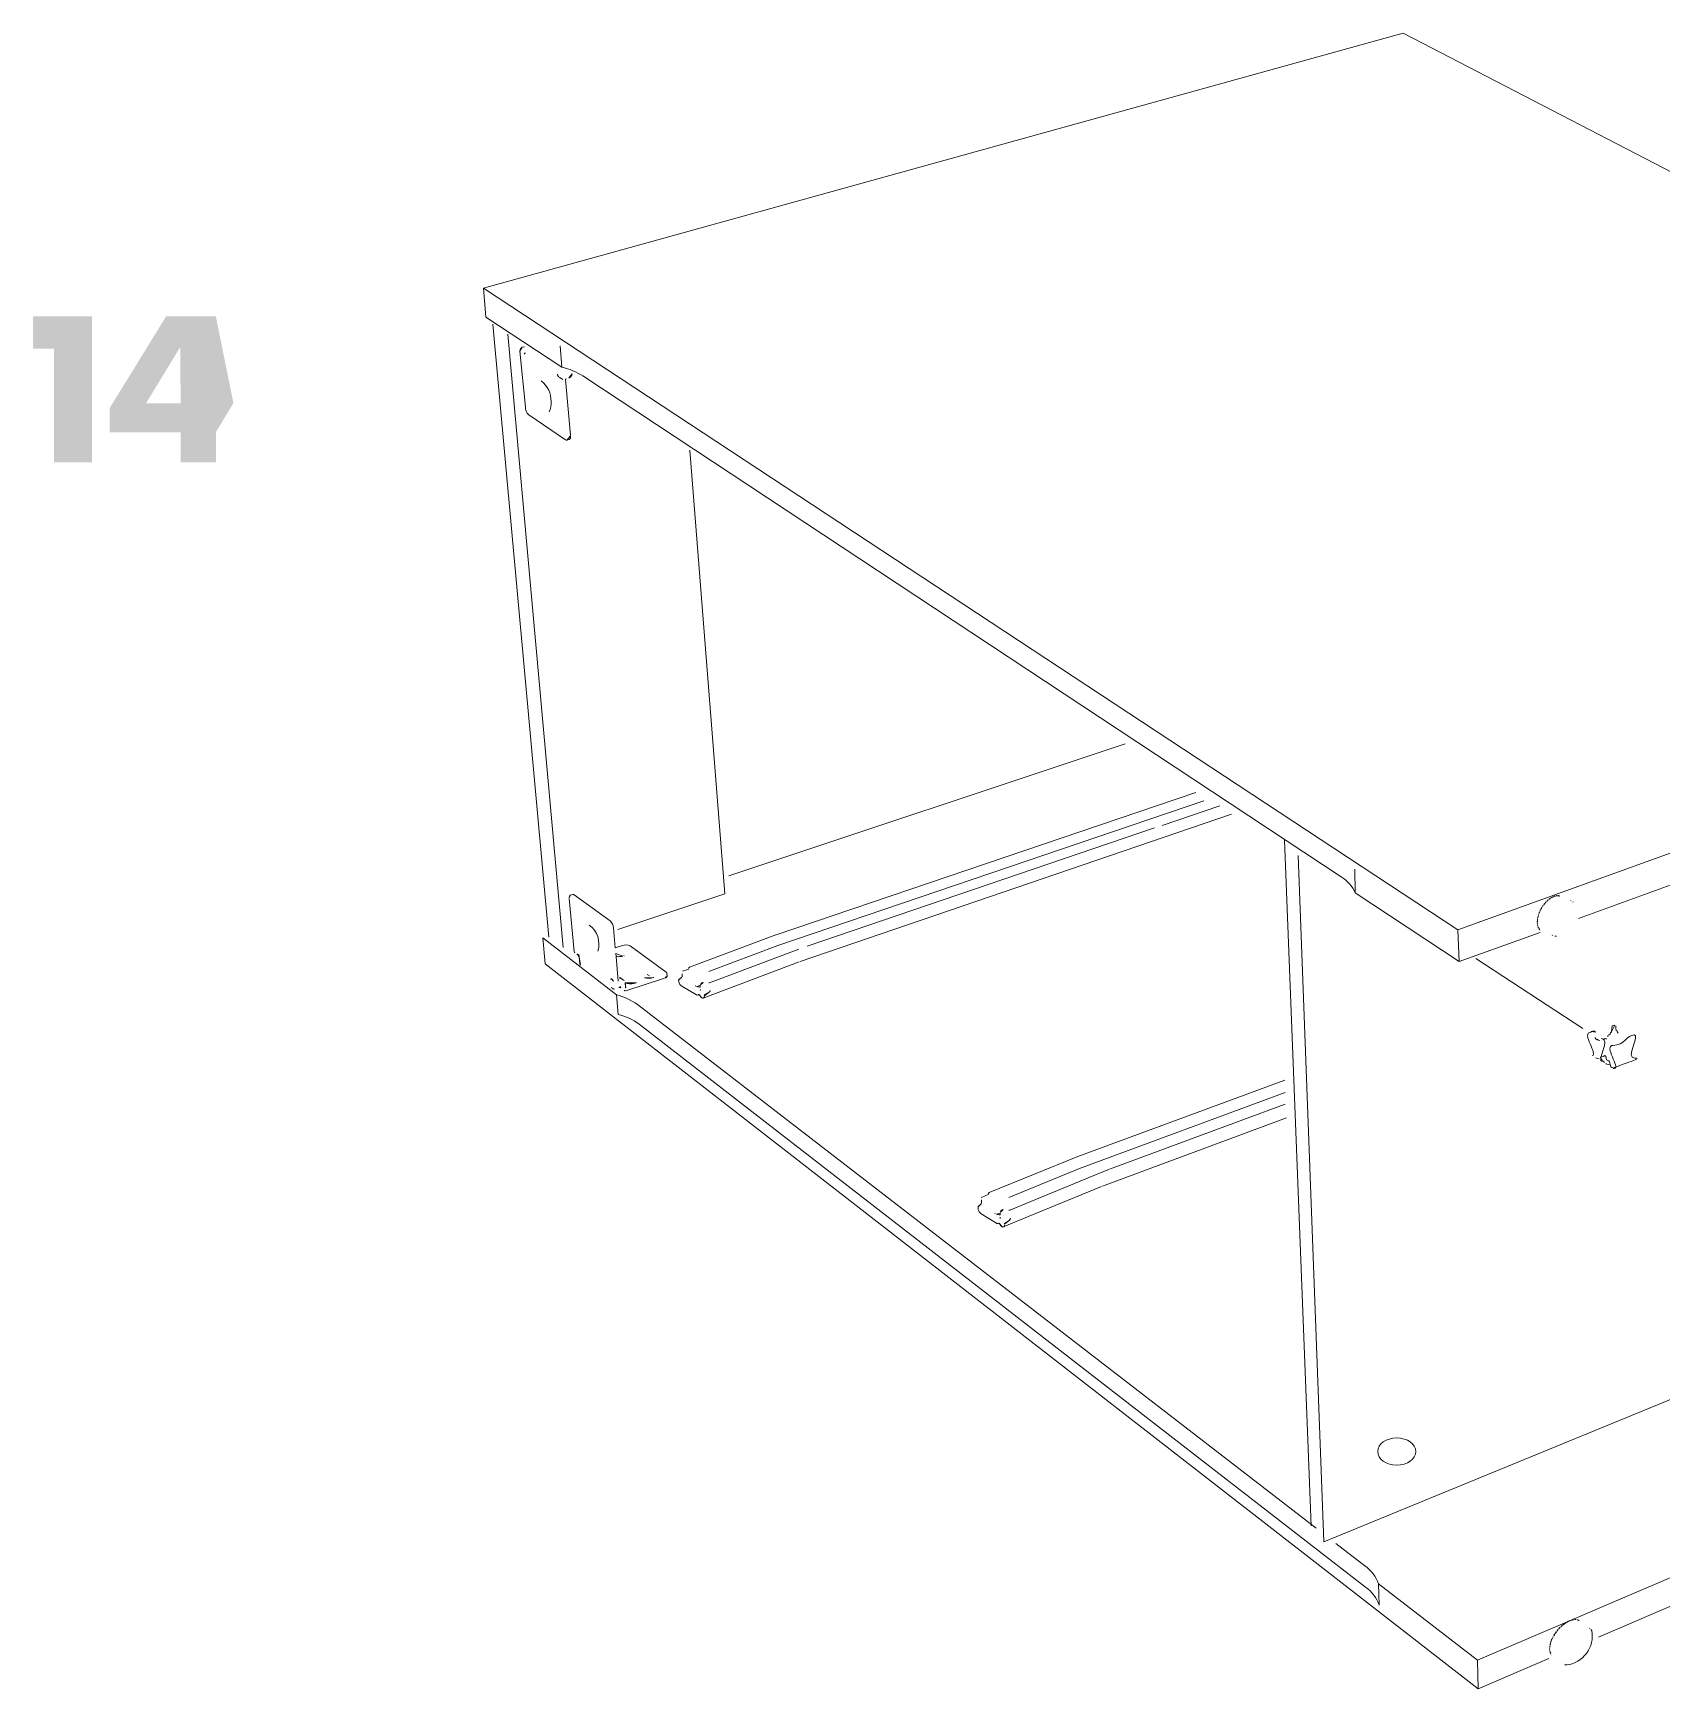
# Model space of a CAD drawing. Header units: metres. Extents: x -30.9 to 24.7, y -10.3 to 6.8.
# Drawn here: x -14.612 to -13.103, y -2.664 to -1.13 of the extents above; entities that cross this region are included whole.
import ezdxf

# ---------------------------------------------------------------- set-up
doc = ezdxf.new("R2010")
doc.units = ezdxf.units.M
doc.header["$MEASUREMENT"] = 0
doc.layers.add('PDF_Working_Num_Penna__7_Num_Penna__7', color=7, linetype='Continuous', lineweight=18)

msp = doc.modelspace()

# ---------------------------------------------------------------- hatches: boundary and pattern name
at = {"layer": 'PDF_Working_Num_Penna__7_Num_Penna__7', "linetype": 'Continuous', "lineweight": 18}
msp.add_hatch(color=7, dxfattribs=at).paths.add_polyline_path([(-14.5929, -1.4228), (-14.5929, -1.5282), (-14.5578, -1.5282), (-14.5578, -1.393), (-14.6123, -1.393), (-14.6123, -1.4228)])
h = msp.add_hatch(color=7, dxfattribs=at)
h.paths.add_polyline_path([(-14.4891, -1.393), (-14.5413, -1.4778), (-14.5413, -1.5002), (-14.4756, -1.5002), (-14.4756, -1.5282), (-14.443, -1.5282), (-14.443, -1.5002), (-14.4267, -1.4733), (-14.443, -1.393)])
h.paths.add_polyline_path([(-14.5076, -1.4733), (-14.476, -1.4214), (-14.4756, -1.4733)], flags=0)

# ---------------------------------------------------------------- linework, layer by layer
at = {"layer": 'PDF_Working_Num_Penna__7_Num_Penna__7', "color": 7, "linetype": 'Continuous', "lineweight": 18, "flags": 128}
for points in [[(-13.2914, -1.9906), (-13.3875, -1.9269, 0.15693), (-13.4007, -1.9121), (-14.1029, -1.4481, 0.078393), (-14.1225, -1.4399), (-14.193, -1.3937), (-14.1951, -1.3667), (-13.3432, -1.1305), (-12.3773, -1.6308), (-12.3782, -1.659)], [(-14.1613, -1.425), (-14.1562, -1.4769, 0.199935), (-14.1532, -1.4842), (-14.119, -1.5074)], [(-14.1343, -1.4813, 0.177239), (-14.1325, -1.4718, 0.245201), (-14.1415, -1.4527)], [(-14.1146, -1.9291), (-14.1123, -1.9283), (-14.1121, -1.9283), (-14.1118, -1.9283), (-14.1115, -1.9285), (-14.1111, -1.9287), (-14.0776, -1.9529, -0.193608), (-14.0746, -1.9594), (-14.073, -1.9778), (-14.0664, -1.9757, -0.206894), (-14.0593, -1.9761), (-14.0258, -2.0004), (-14.0254, -2.0008), (-14.0252, -2.0011), (-14.0251, -2.0015), (-14.0249, -2.0038)], [(-12.404, -2.2655), (-13.2743, -2.6377), (-13.3659, -2.5669), (-13.3653, -2.5867, 0.149092), (-13.3779, -2.5701), (-14.0509, -2.0486, 0.095615), (-14.0704, -2.0395), (-14.072, -2.0214, -0.096087), (-14.0524, -2.0305), (-13.4236, -2.5156)], [(-13.3659, -2.5669, 0.155147), (-13.3786, -2.5503), (-13.4055, -2.5296)], [(-13.1692, -2.6094), (-13.1688, -2.6099), (-13.1685, -2.6101), (-13.1683, -2.6105, -0.430067), (-13.1919, -2.6422), (-13.1927, -2.642), (-13.193, -2.642)]]:
    msp.add_lwpolyline(points, format="xyb", dxfattribs=at)
for points in [[(-13.2924, -1.9611), (-14.1951, -1.3667)], [(-14.1346, -1.968), (-14.1863, -1.4)], [(-14.1724, -1.4095), (-14.1212, -1.9777)], [(-14.124, -1.4203), (-14.1225, -1.4399)], [(-14.119, -1.4514), (-14.1144, -1.5029)], [(-13.9716, -1.9277), (-14.004, -1.5169)], [(-12.3773, -1.6308), (-13.2924, -1.9611), (-13.2914, -1.9906)], [(-13.1807, -1.9507), (-12.464, -1.69)], [(-13.6007, -1.7888), (-13.9678, -1.9112)], [(-13.9241, -1.9657), (-13.5352, -1.834)], [(-13.5277, -1.8416), (-13.9225, -1.9757), (-13.9863, -1.9997)], [(-13.9017, -1.9905), (-13.5021, -1.8539)], [(-13.5664, -1.8644), (-13.5131, -1.8462)], [(-13.8953, -1.9764), (-13.5734, -1.8668)], [(-13.4532, -1.8782), (-13.4285, -2.5133)], [(-13.4165, -2.5281), (-13.4405, -1.8923)], [(-13.388, -1.905), (-13.3875, -1.9269)], [(-14.1105, -1.9826), (-14.1107, -1.9823), (-14.1109, -1.9821), (-14.1111, -1.9817), (-14.1112, -1.9813), (-14.1156, -1.9321)], [(-14.0706, -1.9608), (-13.9716, -1.9277)], [(-14.1402, -1.9687), (-14.072, -2.0214)], [(-14.138, -1.9926), (-14.1402, -1.9687)], [(-13.9242, -1.9657), (-14.0043, -1.9958)], [(-13.2914, -1.9906), (-13.2163, -1.9636)], [(-13.2082, -2.6362), (-13.2736, -2.6643), (-14.138, -1.9926)], [(-14.0703, -2.0088), (-14.0723, -1.9859)], [(-13.9915, -2.0244), (-13.9026, -1.9907)], [(-13.9856, -2.0104), (-13.9029, -1.9791)], [(-13.1768, -2.0526), (-13.2757, -1.9876)], [(-14.0275, -2.0061), (-14.0633, -2.0176)], [(-13.9978, -2.0213), (-14.0114, -2.0134), (-14.0119, -2.0131), (-14.0124, -2.0127), (-14.0128, -2.0122), (-14.0132, -2.0117), (-14.0135, -2.0111), (-14.0138, -2.0104), (-14.014, -2.0098), (-14.0142, -2.0092), (-14.0142, -2.0086), (-14.0143, -2.0078)], [(-13.6446, -2.1711), (-13.4527, -2.1005)], [(-13.4524, -2.1119), (-13.6429, -2.1822), (-13.7083, -2.209)], [(-13.6151, -2.183), (-13.4524, -2.1228)], [(-13.6216, -2.1987), (-13.4512, -2.1354)], [(-13.6446, -2.1711), (-13.7267, -2.2046)], [(-13.7076, -2.2208), (-13.6228, -2.1859), (-13.6157, -2.1833)], [(-13.7136, -2.2364), (-13.6225, -2.1989)], [(-13.72, -2.2329), (-13.734, -2.2242), (-13.7345, -2.2239), (-13.735, -2.2234), (-13.7354, -2.2229), (-13.7358, -2.2223), (-13.7362, -2.2216), (-13.7364, -2.2209), (-13.7367, -2.2202), (-13.7368, -2.2195), (-13.7369, -2.2188), (-13.7369, -2.218)], [(-12.6773, -2.2245), (-13.4165, -2.5281)], [(-12.4881, -2.3264), (-13.1621, -2.6164)], [(-13.2736, -2.6643), (-13.2743, -2.6377)]]:
    msp.add_lwpolyline(points, dxfattribs=at)
for points in [[(-14.1591, -1.4215), (-14.1596, -1.4218), (-14.1601, -1.4221), (-14.1606, -1.4226), (-14.1609, -1.4231), (-14.1611, -1.4238), (-14.1613, -1.4244), (-14.1613, -1.425)], [(-14.1591, -1.4215), (-14.1571, -1.421)], [(-14.1573, -1.4276), (-14.1571, -1.4277), (-14.1569, -1.4277), (-14.1568, -1.4275), (-14.1567, -1.4272), (-14.1566, -1.4268)], [(-14.1265, -1.4464), (-14.1264, -1.4469), (-14.1263, -1.4474), (-14.1261, -1.4479), (-14.1259, -1.4483), (-14.1257, -1.4487), (-14.1255, -1.4489)], [(-14.1215, -1.4515), (-14.125, -1.4492)], [(-14.119, -1.4514), (-14.119, -1.4512), (-14.1189, -1.451), (-14.1188, -1.4508), (-14.1186, -1.4507)], [(-14.1159, -1.4499), (-14.1153, -1.4497), (-14.1147, -1.4493), (-14.1141, -1.4488), (-14.1137, -1.4482), (-14.1133, -1.4475), (-14.1131, -1.4468), (-14.113, -1.446)], [(-14.119, -1.5074), (-14.1186, -1.5076), (-14.1183, -1.5077)], [(-14.118, -1.5077), (-14.1156, -1.507), (-14.1153, -1.5068), (-14.115, -1.5066), (-14.1148, -1.5061), (-14.1146, -1.5057), (-14.1145, -1.5051), (-14.1144, -1.5044), (-14.1144, -1.5037)], [(-14.1146, -1.9291), (-14.1149, -1.9292), (-14.1151, -1.9295), (-14.1154, -1.9299), (-14.1155, -1.9303), (-14.1156, -1.9309), (-14.1156, -1.9315)], [(-13.2071, -1.9322), (-13.2073, -1.9322), (-13.2075, -1.9324), (-13.2077, -1.9325), (-13.2078, -1.9328), (-13.2083, -1.9332)], [(-13.2055, -1.9312), (-13.2059, -1.9313), (-13.206, -1.9314), (-13.2061, -1.9316), (-13.2067, -1.932)], [(-13.2039, -1.9304), (-13.2041, -1.9304), (-13.2043, -1.9305), (-13.2045, -1.9308), (-13.205, -1.931)], [(-13.2023, -1.9298), (-13.2027, -1.9299), (-13.2029, -1.9301), (-13.2033, -1.9303)], [(-13.2008, -1.9295), (-13.2012, -1.9296), (-13.2013, -1.9298), (-13.2017, -1.9298)], [(-13.1994, -1.9295), (-13.1997, -1.9296), (-13.2001, -1.9297)], [(-13.1994, -1.9295), (-13.1985, -1.9299), (-13.1983, -1.9298)], [(-13.2178, -1.9478), (-13.2179, -1.9476), (-13.2178, -1.9473), (-13.2177, -1.947)], [(-13.2167, -1.9447), (-13.2169, -1.9449), (-13.2171, -1.9452), (-13.2171, -1.9454), (-13.2171, -1.9456), (-13.2173, -1.9462)], [(-13.2158, -1.9426), (-13.216, -1.9428), (-13.2161, -1.943), (-13.2162, -1.9432), (-13.2162, -1.9435), (-13.2165, -1.9441)], [(-13.2146, -1.9405), (-13.2147, -1.9407), (-13.2149, -1.9408), (-13.2151, -1.9412), (-13.2151, -1.9414), (-13.2155, -1.942)], [(-13.2133, -1.9386), (-13.2135, -1.9386), (-13.2137, -1.9388), (-13.2138, -1.9391), (-13.2139, -1.9394), (-13.2142, -1.9399)], [(-13.2119, -1.9367), (-13.2121, -1.9368), (-13.2123, -1.937), (-13.2124, -1.9372), (-13.2124, -1.9375), (-13.2129, -1.938)], [(-13.2114, -1.9361), (-13.2116, -1.9364)], [(-13.2103, -1.935), (-13.2105, -1.935), (-13.2107, -1.9352), (-13.2109, -1.9355), (-13.211, -1.9357), (-13.2112, -1.9359)], [(-13.2087, -1.9335), (-13.2089, -1.9335), (-13.2091, -1.9337), (-13.2093, -1.9339), (-13.2094, -1.9342), (-13.2099, -1.9346)], [(-13.1877, -1.9343), (-13.1878, -1.9341)], [(-13.186, -1.9354), (-13.1857, -1.9355)], [(-13.2188, -1.9531), (-13.2189, -1.9533), (-13.2189, -1.9535), (-13.2189, -1.9538), (-13.2188, -1.9539), (-13.2188, -1.9545)], [(-13.2188, -1.9557), (-13.2189, -1.9556), (-13.2189, -1.9554), (-13.2189, -1.9552)], [(-13.2186, -1.9511), (-13.2187, -1.9513), (-13.2188, -1.9516), (-13.2188, -1.9518), (-13.2187, -1.952), (-13.2188, -1.9525)], [(-13.2188, -1.9557), (-13.2186, -1.9562)], [(-13.2185, -1.9574), (-13.2187, -1.957)], [(-13.2183, -1.9491), (-13.2184, -1.9493), (-13.2185, -1.9495), (-13.2184, -1.9497), (-13.2184, -1.9499), (-13.2185, -1.9505)], [(-13.2185, -1.9574), (-13.2183, -1.9578)], [(-13.2182, -1.949), (-13.218, -1.9484)], [(-13.218, -1.9589), (-13.2182, -1.9587), (-13.2182, -1.9585)], [(-13.218, -1.9589), (-13.2178, -1.959), (-13.2177, -1.9593)], [(-13.2174, -1.9601), (-13.2175, -1.96), (-13.2175, -1.9598)], [(-13.2174, -1.9601), (-13.217, -1.9603), (-13.2168, -1.9605)], [(-13.2166, -1.9612), (-13.2167, -1.9609)], [(-13.2155, -1.9619), (-13.2156, -1.9618)], [(-13.2049, -1.9662), (-13.2051, -1.9664)], [(-13.2024, -1.9671), (-13.2027, -1.9671)], [(-13.2013, -1.9671), (-13.202, -1.9671)], [(-13.2013, -1.9671), (-13.2011, -1.9671)], [(-14.1077, -1.9838), (-14.108, -1.9837), (-14.1082, -1.9837), (-14.1083, -1.984), (-14.1082, -1.9842), (-14.108, -1.9843), (-14.1079, -1.9845)], [(-14.1064, -1.9862), (-14.1064, -1.9859), (-14.1065, -1.9855), (-14.1066, -1.9852), (-14.1068, -1.9848), (-14.1072, -1.9848), (-14.1075, -1.9847)], [(-14.1068, -1.9848), (-14.107, -1.9845), (-14.1072, -1.9843), (-14.1073, -1.9841)], [(-14.1064, -1.9862), (-14.1057, -1.9931), (-14.1054, -1.9936), (-14.1051, -1.9939)], [(-14.0726, -1.983), (-14.0723, -1.9859), (-14.0713, -1.986), (-14.0703, -1.9861), (-14.0692, -1.986), (-14.0682, -1.9859), (-14.0671, -1.9858), (-14.0661, -1.9856)], [(-14.0652, -1.9853), (-14.0647, -1.9851)], [(-14.0765, -2.0067), (-14.0767, -2.0066), (-14.0769, -2.0066), (-14.0771, -2.0067), (-14.0772, -2.0069), (-14.0772, -2.0072)], [(-14.0765, -2.0067), (-14.0761, -2.007), (-14.0758, -2.0073), (-14.0757, -2.0074), (-14.0756, -2.0076), (-14.0754, -2.0079), (-14.0751, -2.0083), (-14.075, -2.0085), (-14.0748, -2.0087), (-14.0747, -2.0088)], [(-14.0649, -2.0081), (-14.0675, -2.0062), (-14.0679, -2.006), (-14.0683, -2.0058), (-14.0689, -2.0058), (-14.0694, -2.0058)], [(-14.0434, -2.0025), (-14.0414, -2.0037)], [(-14.0249, -2.0038), (-14.0249, -2.0041), (-14.0251, -2.0045), (-14.0253, -2.0049), (-14.0258, -2.0052), (-14.0263, -2.0055), (-14.0269, -2.0058)], [(-14.0114, -2.0051), (-14.0141, -2.0074), (-14.0143, -2.0076)], [(-14.0111, -2.0048), (-14.0111, -2.0044), (-14.0111, -2.0039), (-14.0111, -2.0034), (-14.0111, -2.0029), (-14.0111, -2.0024), (-14.0111, -2.0021), (-14.0111, -2.0018)], [(-14.0106, -1.9996), (-14.005, -1.9975)], [(-14.0043, -1.9958), (-14.0045, -1.996), (-14.0047, -1.9961), (-14.0049, -1.9964), (-14.0049, -1.9967), (-14.005, -1.9971)], [(-14.0765, -2.0145), (-14.0763, -2.0149), (-14.0761, -2.0153)], [(-14.0757, -2.0155), (-14.0754, -2.0158), (-14.0749, -2.0159), (-14.0744, -2.016), (-14.0739, -2.0159)], [(-14.0696, -2.0146), (-14.0691, -2.0145), (-14.0686, -2.0145), (-14.0681, -2.0145), (-14.0679, -2.0149)], [(-14.0681, -2.0145), (-14.0683, -2.014), (-14.0684, -2.0134)], [(-14.0649, -2.0172), (-14.0644, -2.0174), (-14.0639, -2.0176)], [(-14.0639, -2.0099), (-14.0635, -2.0146), (-14.0635, -2.0149), (-14.0633, -2.015)], [(-13.9985, -2.0134), (-13.9991, -2.0132)], [(-13.9978, -2.0213), (-13.9974, -2.0214), (-13.997, -2.0216), (-13.9967, -2.0216)], [(-13.9943, -2.0129), (-13.9942, -2.0143), (-13.9951, -2.0142), (-13.996, -2.0141), (-13.9969, -2.0139), (-13.9977, -2.0137)], [(-13.9963, -2.0215), (-13.9956, -2.0212), (-13.9958, -2.0212)], [(-13.9963, -2.0215), (-13.9962, -2.0214)], [(-13.9928, -2.0242), (-13.9932, -2.0239), (-13.9936, -2.0235), (-13.994, -2.0231), (-13.9943, -2.0226), (-13.9946, -2.0221), (-13.9948, -2.0218), (-13.9951, -2.0215), (-13.9953, -2.0213)], [(-13.9943, -2.0129), (-13.9942, -2.0125)], [(-13.9942, -2.0172), (-13.9941, -2.017), (-13.9941, -2.0167), (-13.9941, -2.0164)], [(-13.994, -2.0121), (-13.9935, -2.0111), (-13.9933, -2.0108), (-13.993, -2.0105), (-13.9926, -2.0102), (-13.9921, -2.0101), (-13.9916, -2.01)], [(-13.9928, -2.0242), (-13.9923, -2.0244), (-13.9919, -2.0245), (-13.9915, -2.0245)], [(-13.9912, -2.0244), (-13.9909, -2.0243), (-13.9906, -2.024), (-13.9904, -2.0237), (-13.9903, -2.0233), (-13.9902, -2.0228)], [(-13.9858, -2.0186), (-13.9902, -2.0222), (-13.9902, -2.0219), (-13.9903, -2.0217), (-13.9905, -2.0214)], [(-13.9856, -2.0103), (-13.9859, -2.0104), (-13.9862, -2.0104), (-13.9864, -2.0104)], [(-13.9858, -2.0186), (-13.9855, -2.0183), (-13.9853, -2.018), (-13.9851, -2.0177), (-13.985, -2.0173)], [(-13.1687, -2.0554), (-13.1666, -2.0548), (-13.1649, -2.0559)], [(-13.1502, -2.0558), (-13.1494, -2.0501), (-13.1471, -2.0495)], [(-13.1559, -2.062), (-13.157, -2.0622), (-13.158, -2.063)], [(-13.7332, -2.2088), (-13.7275, -2.2065)], [(-13.7267, -2.2046), (-13.727, -2.2048), (-13.7271, -2.205), (-13.7273, -2.2052), (-13.7274, -2.2056), (-13.7275, -2.206)], [(-13.734, -2.2149), (-13.7368, -2.2174), (-13.7369, -2.2178)], [(-13.7337, -2.2146), (-13.7338, -2.2148)], [(-13.7337, -2.2146), (-13.7337, -2.2141), (-13.7337, -2.2136), (-13.7337, -2.213), (-13.7337, -2.2124), (-13.7337, -2.212), (-13.7337, -2.2115), (-13.7337, -2.2112)], [(-13.7336, -2.2092), (-13.7334, -2.2089)], [(-13.7207, -2.2242), (-13.7214, -2.2239)], [(-13.7164, -2.2236), (-13.7163, -2.2252), (-13.7173, -2.2251), (-13.7182, -2.2249), (-13.7191, -2.2248), (-13.72, -2.2245)], [(-13.7164, -2.2236), (-13.7164, -2.2232)], [(-13.7162, -2.2227), (-13.7157, -2.2216), (-13.7154, -2.2212), (-13.7151, -2.2209), (-13.7147, -2.2206), (-13.7142, -2.2205), (-13.7137, -2.2204)], [(-13.7076, -2.2208), (-13.7079, -2.2208), (-13.7081, -2.2208), (-13.7084, -2.2208)], [(-13.72, -2.2329), (-13.7196, -2.2331), (-13.7193, -2.2333), (-13.7189, -2.2333)], [(-13.7185, -2.2332), (-13.7178, -2.2329), (-13.718, -2.2329)], [(-13.7185, -2.2332), (-13.7184, -2.2331)], [(-13.7149, -2.2361), (-13.7153, -2.2358), (-13.7157, -2.2354), (-13.7161, -2.235), (-13.7165, -2.2344), (-13.7168, -2.2338), (-13.717, -2.2335), (-13.7172, -2.2332), (-13.7175, -2.233)], [(-13.7163, -2.2285), (-13.7163, -2.2281), (-13.7163, -2.2278), (-13.7163, -2.2275)], [(-13.7149, -2.2361), (-13.7144, -2.2364), (-13.714, -2.2365), (-13.7136, -2.2365)], [(-13.7132, -2.2364), (-13.713, -2.2363), (-13.7127, -2.236), (-13.7125, -2.2356), (-13.7123, -2.2352), (-13.7123, -2.2347)], [(-13.7078, -2.23), (-13.7123, -2.234), (-13.7123, -2.2337), (-13.7124, -2.2334), (-13.7125, -2.2331)], [(-13.7078, -2.23), (-13.7075, -2.2296), (-13.7072, -2.2293), (-13.707, -2.2289), (-13.7069, -2.2286)], [(-13.1977, -2.6074), (-13.1979, -2.6075), (-13.1982, -2.6076), (-13.1984, -2.6079), (-13.1985, -2.6082), (-13.199, -2.6087)], [(-13.1958, -2.6057), (-13.1961, -2.6057), (-13.1963, -2.6059), (-13.1965, -2.6061), (-13.1966, -2.6064), (-13.1972, -2.6069)], [(-13.1952, -2.6051), (-13.1955, -2.6054)], [(-13.1938, -2.6041), (-13.1941, -2.6041), (-13.1943, -2.6042), (-13.1945, -2.6045), (-13.1947, -2.6048), (-13.1949, -2.6049)], [(-13.1918, -2.6028), (-13.192, -2.6028), (-13.1923, -2.6029), (-13.1925, -2.603), (-13.1927, -2.6033), (-13.1933, -2.6037)], [(-13.1899, -2.6017), (-13.1901, -2.6016), (-13.1903, -2.6017), (-13.1905, -2.6019), (-13.1907, -2.6021), (-13.1913, -2.6025)], [(-13.188, -2.6009), (-13.1884, -2.6009), (-13.1885, -2.601), (-13.1887, -2.6012), (-13.1893, -2.6015)], [(-13.1861, -2.6003), (-13.1863, -2.6003), (-13.1866, -2.6004), (-13.1868, -2.6006), (-13.1874, -2.6007)], [(-13.1844, -2.6), (-13.1848, -2.6001), (-13.185, -2.6002), (-13.1855, -2.6004)], [(-13.1828, -2.6), (-13.1831, -2.6001), (-13.1833, -2.6002), (-13.1837, -2.6002)], [(-13.1813, -2.6004), (-13.1816, -2.6004), (-13.1818, -2.6005), (-13.182, -2.6004)], [(-13.1813, -2.6004), (-13.1804, -2.601), (-13.1802, -2.6009)], [(-13.2067, -2.6225), (-13.207, -2.6228), (-13.207, -2.623), (-13.2071, -2.6233), (-13.207, -2.6235), (-13.2071, -2.6241)], [(-13.2061, -2.6203), (-13.2063, -2.6206), (-13.2064, -2.6209), (-13.2065, -2.6211), (-13.2064, -2.6213), (-13.2066, -2.6219)], [(-13.2053, -2.6182), (-13.2055, -2.6184), (-13.2056, -2.6186), (-13.2056, -2.6188), (-13.2056, -2.6191), (-13.2059, -2.6197)], [(-13.2052, -2.6181), (-13.2049, -2.6174)], [(-13.2045, -2.6168), (-13.2046, -2.6166), (-13.2044, -2.6163), (-13.2043, -2.616)], [(-13.2027, -2.6136), (-13.2029, -2.6138), (-13.2032, -2.614), (-13.2033, -2.6143), (-13.2033, -2.6145), (-13.2037, -2.6152)], [(-13.2012, -2.6114), (-13.2015, -2.6116), (-13.2016, -2.6118), (-13.2018, -2.6121), (-13.2019, -2.6123), (-13.2023, -2.613)], [(-13.1995, -2.6093), (-13.1997, -2.6095), (-13.2, -2.6096), (-13.2002, -2.61), (-13.2002, -2.6102), (-13.2007, -2.6108)], [(-13.1703, -2.6083), (-13.1704, -2.6081)], [(-13.2075, -2.6274), (-13.2076, -2.627)], [(-13.2074, -2.6255), (-13.2075, -2.6253), (-13.2074, -2.6252), (-13.2074, -2.6249)], [(-13.2075, -2.6274), (-13.2073, -2.628)], [(-13.2074, -2.6255), (-13.2073, -2.6261)], [(-13.2073, -2.6292), (-13.2074, -2.629), (-13.2074, -2.6288)], [(-13.2073, -2.6292), (-13.2072, -2.6294), (-13.207, -2.6298)], [(-13.2069, -2.6308), (-13.207, -2.6306), (-13.207, -2.6304)], [(-13.2069, -2.6308), (-13.2066, -2.631), (-13.2064, -2.6314)], [(-13.2063, -2.6321), (-13.2064, -2.6319)], [(-13.2054, -2.6332), (-13.2055, -2.6331)], [(-13.1954, -2.6405), (-13.1956, -2.6406)], [(-13.193, -2.642), (-13.1934, -2.6418)], [(-13.1919, -2.6422), (-13.1917, -2.6423)]]:
    msp.add_lwpolyline(points, close=True, dxfattribs=at)
for points in [[(-14.046, -2.0058, 0.122608), (-14.0376, -2.0053), (-14.0373, -2.0052)], [(-14.0639, -2.0103), (-14.0633, -2.0105), (-14.0627, -2.0107), (-14.062, -2.0109, 0.125687), (-14.0536, -2.0104), (-14.0532, -2.0103)]]:
    msp.add_lwpolyline(points, format="xyb", close=True, dxfattribs=at)
at = {"layer": 'PDF_Working_Num_Penna__7_Num_Penna__7', "color": 7, "linetype": 'Continuous', "lineweight": 18}
msp.add_arc((-14.1096, -1.9742), 0.0215, 342.0322, 54.2391, dxfattribs=at)
msp.add_ellipse((-13.3491, -2.4445), major_axis=(0.0176, 0), ratio=0.717322, dxfattribs=at)
for points in [[(-13.1462, -2.05), (-13.1462, -2.05), (-13.1469, -2.0552), (-13.1448, -2.0552)], [(-13.1448, -2.0552), (-13.1448, -2.0552), (-13.1445, -2.057), (-13.1439, -2.057)], [(-13.1682, -2.0776), (-13.1618, -2.0776), (-13.1791, -2.0561), (-13.1691, -2.0561)], [(-13.1691, -2.0561), (-13.1689, -2.0561), (-13.169, -2.0554), (-13.1687, -2.0554)], [(-13.1654, -2.0608), (-13.1654, -2.0608), (-13.1652, -2.0636), (-13.1609, -2.0636)], [(-13.1597, -2.0619), (-13.1499, -2.0619), (-13.1651, -2.0831), (-13.1587, -2.0831)], [(-13.1642, -2.0629), (-13.1642, -2.0629), (-13.1634, -2.0628), (-13.1624, -2.0628)], [(-13.1476, -2.0896), (-13.1411, -2.0896), (-13.1584, -2.0682), (-13.1485, -2.0682)], [(-13.1546, -2.0621), (-13.1546, -2.0621), (-13.1566, -2.062), (-13.1559, -2.062)], [(-13.1534, -2.0603), (-13.1534, -2.0603), (-13.1538, -2.0585), (-13.1523, -2.0585)], [(-13.1523, -2.0585), (-13.1511, -2.0585), (-13.1513, -2.0573), (-13.1513, -2.0573)], [(-13.1513, -2.0573), (-13.1513, -2.0573), (-13.1511, -2.0558), (-13.1502, -2.0558)], [(-13.1485, -2.0682), (-13.1385, -2.0682), (-13.1357, -2.0586), (-13.1293, -2.0586)], [(-13.1293, -2.0586), (-13.1229, -2.0586), (-13.1384, -2.08), (-13.1284, -2.08)], [(-13.1616, -2.0807), (-13.1605, -2.0807), (-13.1646, -2.0798), (-13.1646, -2.0798)], [(-13.1566, -2.0841), (-13.1566, -2.0841), (-13.1627, -2.0788), (-13.1595, -2.0788)], [(-13.1595, -2.0788), (-13.1563, -2.0788), (-13.1577, -2.0777), (-13.1562, -2.0777)], [(-13.1562, -2.0777), (-13.1546, -2.0777), (-13.156, -2.0823), (-13.1534, -2.0823)], [(-13.1554, -2.0851), (-13.1554, -2.0851), (-13.1539, -2.0862), (-13.1521, -2.0862)], [(-13.1284, -2.08), (-13.1185, -2.08), (-13.154, -2.0896), (-13.1476, -2.0896)], [(-13.1534, -2.0823), (-13.1508, -2.0823), (-13.1525, -2.089), (-13.1488, -2.089)]]:
    msp.add_open_spline(points, degree=3, dxfattribs=at)

doc.saveas('drawing.dxf')
